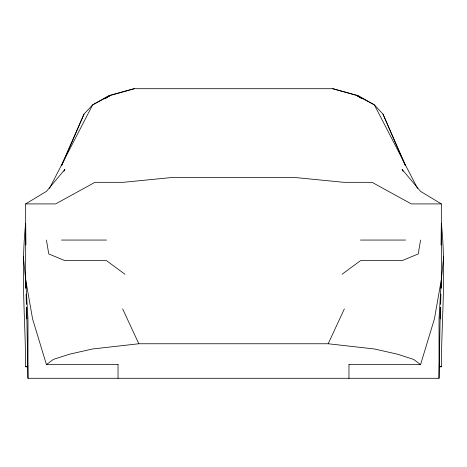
<?xml version="1.0" encoding="UTF-8"?>
<svg xmlns="http://www.w3.org/2000/svg" width="467" height="467" viewBox="0 0 467 467"><rect width="100%" height="100%" fill="white"/><g stroke="black" fill="none" stroke-linecap="round" stroke-linejoin="round"><path stroke-width="0.7" d="M26.672 307.327L27.967 378.293L439.033 378.293L440.328 307.327M441.076 244.971L441.338 223.22C446.37 270.977 441.589 318.938 441.338 366.788L439.161 366.788M440.188 318.926L440.527 307.268M440.614 304.356L440.912 294.157M441.082 288.326L441.338 279.587L443.65 256.873M27.839 366.788L25.662 366.788C25.411 318.938 20.63 270.977 25.662 223.22L25.924 244.971M420.557 240.056L418.245 253.931L402.081 260.644L360.512 260.644L342.037 274.257M348.966 364.616L420.557 364.616L434.415 318.926L441.338 279.587L439.033 318.926L439.033 378.293M69.992 146.545L84.031 114.082L92.629 104.871L108.793 95.636L134.198 88.707L332.802 88.707L358.207 95.636L374.371 104.871L382.969 114.082L405.403 165.289M61.597 165.289L84.031 114.082M61.457 165.873L69.694 147.21M23.35 256.873L25.662 279.587L32.585 318.926L46.443 364.616L53.372 359.403L69.536 354.19L92.629 348.972L138.816 343.759L328.184 343.759L344.348 308.903M49.438 188.44L92.629 104.871L110.019 95.636L105.799 98.222M63.926 171.301L64.919 169.369L46.443 191.377L25.662 203.91L25.662 287.911M104.731 98.712L109.622 95.636L134.198 88.707M25.662 366.788L27.757 366.478M25.662 203.91L55.678 203.91L94.941 182.317L123.206 182.317L171.698 177.536L295.302 177.536L343.794 182.317L372.059 182.317L411.322 203.91L441.338 203.91L441.338 287.911M61.469 240.056L106.54 240.056M360.46 240.056L405.531 240.056M46.443 364.616L118.034 364.616M328.184 343.759L374.371 348.972L397.464 354.19L413.628 359.403L420.557 364.616M439.243 366.478L441.338 366.788M332.802 88.707L357.378 95.636L362.269 98.712M441.338 203.91L420.557 191.377L402.081 169.369L403.074 171.301M361.201 98.222L356.981 95.636L374.371 104.871L417.562 188.44M124.963 274.257L106.488 260.644L64.919 260.644L48.755 253.931L46.443 240.056M122.652 308.903L138.816 343.759M397.306 147.21L405.543 165.873M382.969 114.082L397.008 146.545M25.918 288.326L25.662 279.587L27.967 318.926L27.967 378.293M26.088 294.157L26.386 304.356M26.473 307.268L26.812 318.926M348.966 364.534L348.966 378.293M118.034 364.534L118.034 378.293"/></g></svg>
